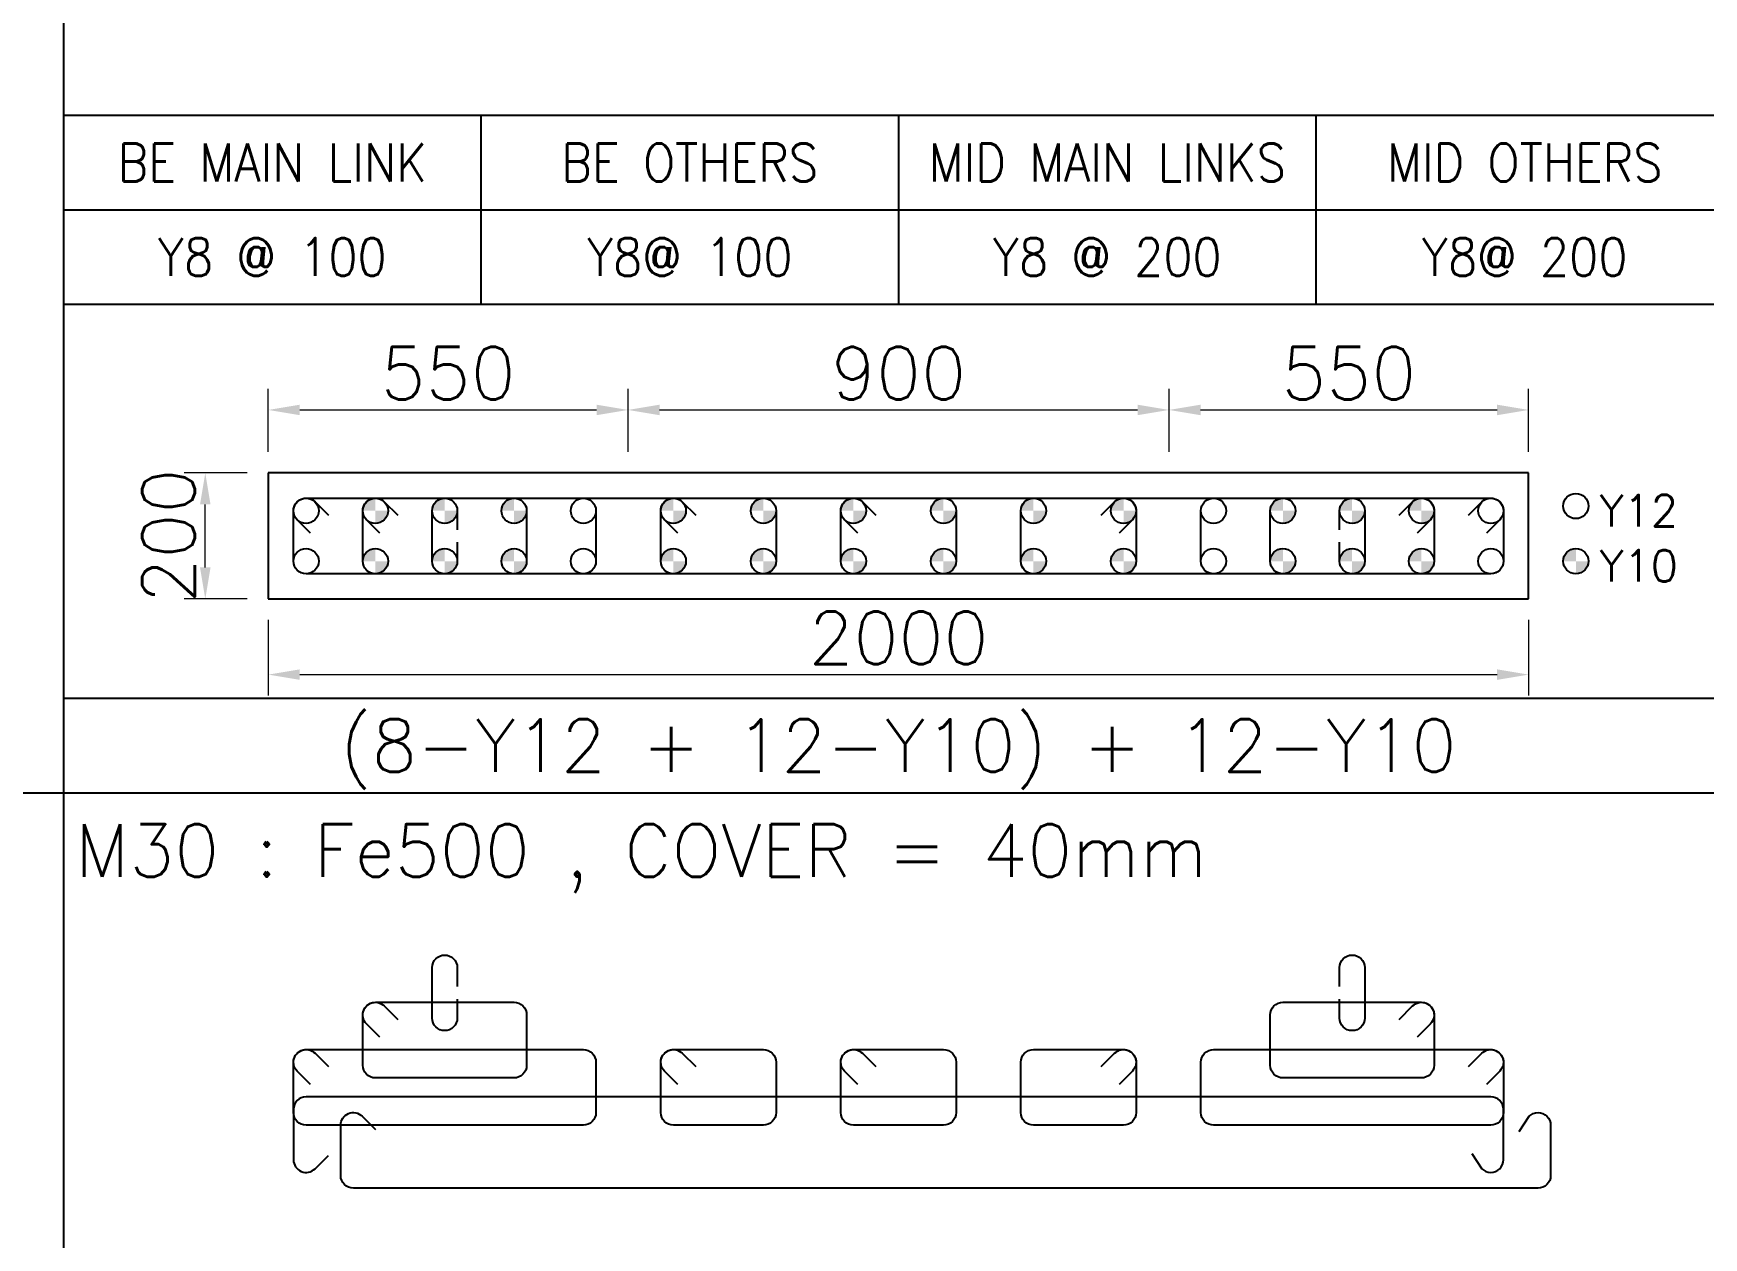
# Model space of a CAD drawing. Header units: millimetres. Extents: x -28339001 to -28288919, y 786803 to 887141.
# Drawn here: x -28332637 to -28324686, y 811108 to 816841 of the extents above; entities that cross this region are included whole.
import ezdxf
from ezdxf.enums import TextEntityAlignment as Align

# ---------------------------------------------------------------- set-up
doc = ezdxf.new("R2010")
doc.units = ezdxf.units.MM
doc.header["$LTSCALE"] = 1000
doc.header["$MEASUREMENT"] = 0
doc.header["$PDMODE"] = 34
doc.header["$PDSIZE"] = -8
doc.layers.get('0').update_dxf_attribs({"lineweight": 5})
for name, color, linetype in [('04 NORMAL TEXT.', 4, 'Continuous'), ('09 COL TEXT-SCH', 2, 'Continuous'), ('14 REINF', 6, 'Continuous'), ('22 TABLE FRAME', 5, 'Continuous'), ('23 STIRRUPS', 5, 'Continuous'), ('TEXT', 4, 'Continuous')]:
    doc.layers.add(name, color=color, linetype=linetype)
doc.layers.add('19 COLUMN', color=1, linetype='Continuous', lineweight=25)
doc.styles.add('ROMANS', font='simplex.shx')
doc.dimstyles.new('D 50', dxfattribs={"dimscale": 100, "dimtxt": 3, "dimasz": 1.5, "dimexe": 1, "dimexo": 1, "dimgap": 0.5, "dimtad": 1, "dimdec": 0, "dimdsep": 46, "dimtxsty": 'ROMANS', "dimcen": 2.5, "dimclrd": 5, "dimclre": 5, "dimclrt": 4, "dimadec": 0, "dimazin": 0, "dimtfac": 1, "dimtdec": 0, "dimtmove": 0, "dimatfit": 3, "dimfxl": 1, "dimlwd": 0, "dimlwe": 0, "dimarcsym": 0})

# ---------------------------------------------------------------- blocks, each defined once
blk = doc.blocks.new('*D24')
at = {"color": 5, "lineweight": 0, "transparency": 16777216}
for p, q in [((-28331518.5659, 814048.0245), (-28331518.5659, 813688.0245)), ((-28325518.5659, 814048.0245), (-28325518.5659, 813688.0245)), ((-28331368.5659, 813788.0245), (-28325668.5659, 813788.0245))]:
    blk.add_line(p, q, dxfattribs=at)
at = {"color": 5, "transparency": 16777216}
for points in [[(-28331368.5659, 813813.0245), (-28331368.5659, 813763.0245), (-28331518.5659, 813788.0245)], [(-28325668.5659, 813763.0245), (-28325668.5659, 813813.0245), (-28325518.5659, 813788.0245)]]:
    blk.add_solid(points, dxfattribs=at)
at = {"layer": 'Defpoints', "color": 0, "transparency": 16777216}
for p in [(-28331518.5659, 814148.0245), (-28325518.5659, 814148.0245), (-28325518.5659, 813788.0245)]:
    blk.add_point(p, dxfattribs=at)
at = {"color": 4, "transparency": 16777216, "insert": (-28328518.5659, 813963.0245), "char_height": 250, "attachment_point": 5, "style": 'ROMANS'}
blk.add_mtext('2000', dxfattribs=at)
blk = doc.blocks.new('*D67')
at = {"color": 5, "lineweight": 0, "transparency": 16777216}
for p, q in [((-28331618.5659, 814748.0245), (-28331918.5659, 814748.0245)), ((-28331818.5659, 814298.0245), (-28331818.5659, 814598.0245)), ((-28331618.5659, 814148.0245), (-28331918.5659, 814148.0245))]:
    blk.add_line(p, q, dxfattribs=at)
at = {"color": 5, "transparency": 16777216}
for points in [[(-28331793.5659, 814598.0245), (-28331843.5659, 814598.0245), (-28331818.5659, 814748.0245)], [(-28331843.5659, 814298.0245), (-28331793.5659, 814298.0245), (-28331818.5659, 814148.0245)]]:
    blk.add_solid(points, dxfattribs=at)
at = {"layer": 'Defpoints', "color": 0, "transparency": 16777216}
for p in [(-28331818.5659, 814748.0245), (-28331518.5659, 814748.0245), (-28331518.5659, 814148.0245)]:
    blk.add_point(p, dxfattribs=at)
at = {"color": 4, "transparency": 16777216, "insert": (-28331993.5659, 814448.0245), "char_height": 250, "attachment_point": 5, "rotation": 90, "style": 'ROMANS'}
blk.add_mtext('200', dxfattribs=at)
blk = doc.blocks.new('*D68')
at = {"color": 5, "lineweight": 0, "transparency": 16777216}
for p, q in [((-28331518.5659, 814848.0245), (-28331518.5659, 815148.0245)), ((-28329805.8677, 814848.0245), (-28329805.8677, 815148.0245)), ((-28331368.5659, 815048.0245), (-28329955.8677, 815048.0245))]:
    blk.add_line(p, q, dxfattribs=at)
at = {"color": 5, "transparency": 16777216}
for points in [[(-28331368.5659, 815073.0245), (-28331368.5659, 815023.0245), (-28331518.5659, 815048.0245)], [(-28329955.8677, 815023.0245), (-28329955.8677, 815073.0245), (-28329805.8677, 815048.0245)]]:
    blk.add_solid(points, dxfattribs=at)
at = {"layer": 'Defpoints', "color": 0, "transparency": 16777216}
for p in [(-28329805.8677, 815048.0245), (-28331518.5659, 814748.0245), (-28329805.8677, 814748.0245)]:
    blk.add_point(p, dxfattribs=at)
at = {"color": 4, "transparency": 16777216, "insert": (-28330662.2168, 815223.0245), "char_height": 250, "attachment_point": 5, "style": 'ROMANS'}
blk.add_mtext('550', dxfattribs=at)
blk = doc.blocks.new('*D69')
at = {"color": 5, "lineweight": 0, "transparency": 16777216}
for p, q in [((-28329805.8677, 814848.0245), (-28329805.8677, 815148.0245)), ((-28327230.0128, 814848.0245), (-28327230.0128, 815148.0245)), ((-28329655.8677, 815048.0245), (-28327380.0128, 815048.0245))]:
    blk.add_line(p, q, dxfattribs=at)
at = {"color": 5, "transparency": 16777216}
for points in [[(-28329655.8677, 815073.0245), (-28329655.8677, 815023.0245), (-28329805.8677, 815048.0245)], [(-28327380.0128, 815023.0245), (-28327380.0128, 815073.0245), (-28327230.0128, 815048.0245)]]:
    blk.add_solid(points, dxfattribs=at)
at = {"layer": 'Defpoints', "color": 0, "transparency": 16777216}
for p in [(-28327230.0128, 815048.0245), (-28329805.8677, 814748.0245), (-28327230.0128, 814748.0245)]:
    blk.add_point(p, dxfattribs=at)
at = {"color": 4, "transparency": 16777216, "insert": (-28328517.94025, 815223.0245), "char_height": 250, "attachment_point": 5, "style": 'ROMANS'}
blk.add_mtext('900', dxfattribs=at)
blk = doc.blocks.new('*D70')
at = {"color": 5, "lineweight": 0, "transparency": 16777216}
for p, q in [((-28327230.0128, 814848.0245), (-28327230.0128, 815148.0245)), ((-28325518.5659, 814848.0245), (-28325518.5659, 815148.0245)), ((-28327080.0128, 815048.0245), (-28325668.5659, 815048.0245))]:
    blk.add_line(p, q, dxfattribs=at)
at = {"color": 5, "transparency": 16777216}
for points in [[(-28327080.0128, 815073.0245), (-28327080.0128, 815023.0245), (-28327230.0128, 815048.0245)], [(-28325668.5659, 815023.0245), (-28325668.5659, 815073.0245), (-28325518.5659, 815048.0245)]]:
    blk.add_solid(points, dxfattribs=at)
at = {"layer": 'Defpoints', "color": 0, "transparency": 16777216}
for p in [(-28325518.5659, 815048.0245), (-28327230.0128, 814748.0245), (-28325518.5659, 814748.0245)]:
    blk.add_point(p, dxfattribs=at)
at = {"color": 4, "transparency": 16777216, "insert": (-28326374.28935, 815223.0245), "char_height": 250, "attachment_point": 5, "style": 'ROMANS'}
blk.add_mtext('550', dxfattribs=at)

msp = doc.modelspace()

# ---------------------------------------------------------------- hatches: boundary and pattern name
at = {"layer": '14 REINF'}
h = msp.add_hatch(color=6, dxfattribs=at)
edge = h.paths.add_edge_path(flags=0)
edge.add_line((-28331068.6, 814568), (-28331008.6, 814568))
edge.add_line((-28331008.6, 814568), (-28331008.6, 814628))
edge.add_arc((-28331008.6, 814568), 60, 90, 180)
edge = h.paths.add_edge_path(flags=0)
edge.add_line((-28330948.6, 814568), (-28331008.6, 814568))
edge.add_line((-28331008.6, 814568), (-28331008.6, 814508))
edge.add_arc((-28331008.6, 814568), 60, 270, 360)
h = msp.add_hatch(color=6, dxfattribs=at)
edge = h.paths.add_edge_path(flags=0)
edge.add_line((-28330738.6, 814568), (-28330678.6, 814568))
edge.add_line((-28330678.6, 814568), (-28330678.6, 814628))
edge.add_arc((-28330678.6, 814568), 60, 90, 180)
edge = h.paths.add_edge_path(flags=0)
edge.add_line((-28330618.6, 814568), (-28330678.6, 814568))
edge.add_line((-28330678.6, 814568), (-28330678.6, 814508))
edge.add_arc((-28330678.6, 814568), 60, 270, 360)
h = msp.add_hatch(color=6, dxfattribs=at)
edge = h.paths.add_edge_path(flags=0)
edge.add_line((-28330408.6, 814568), (-28330348.6, 814568))
edge.add_line((-28330348.6, 814568), (-28330348.6, 814628))
edge.add_arc((-28330348.6, 814568), 60, 90, 180)
edge = h.paths.add_edge_path(flags=0)
edge.add_line((-28330288.6, 814568), (-28330348.6, 814568))
edge.add_line((-28330348.6, 814568), (-28330348.6, 814508))
edge.add_arc((-28330348.6, 814568), 60, 270, 360)
h = msp.add_hatch(color=6, dxfattribs=at)
edge = h.paths.add_edge_path(flags=0)
edge.add_line((-28329650, 814568), (-28329590, 814568))
edge.add_line((-28329590, 814568), (-28329590, 814628))
edge.add_arc((-28329590, 814568), 60, 90, 180)
edge = h.paths.add_edge_path(flags=0)
edge.add_line((-28329530, 814568), (-28329590, 814568))
edge.add_line((-28329590, 814568), (-28329590, 814508))
edge.add_arc((-28329590, 814568), 60, 270, 360)
h = msp.add_hatch(color=6, dxfattribs=at)
edge = h.paths.add_edge_path(flags=0)
edge.add_line((-28329221.4, 814568), (-28329161.4, 814568))
edge.add_line((-28329161.4, 814568), (-28329161.4, 814628))
edge.add_arc((-28329161.4, 814568), 60, 90, 180)
edge = h.paths.add_edge_path(flags=0)
edge.add_line((-28329101.4, 814568), (-28329161.4, 814568))
edge.add_line((-28329161.4, 814568), (-28329161.4, 814508))
edge.add_arc((-28329161.4, 814568), 60, 270, 360)
h = msp.add_hatch(color=6, dxfattribs=at)
edge = h.paths.add_edge_path(flags=0)
edge.add_line((-28328792.9, 814568), (-28328732.9, 814568))
edge.add_line((-28328732.9, 814568), (-28328732.9, 814628))
edge.add_arc((-28328732.9, 814568), 60, 90, 180)
edge = h.paths.add_edge_path(flags=0)
edge.add_line((-28328672.9, 814568), (-28328732.9, 814568))
edge.add_line((-28328732.9, 814568), (-28328732.9, 814508))
edge.add_arc((-28328732.9, 814568), 60, 270, 360)
h = msp.add_hatch(color=6, dxfattribs=at)
edge = h.paths.add_edge_path(flags=0)
edge.add_line((-28328364.3, 814568), (-28328304.3, 814568))
edge.add_line((-28328304.3, 814568), (-28328304.3, 814628))
edge.add_arc((-28328304.3, 814568), 60, 90, 180)
edge = h.paths.add_edge_path(flags=0)
edge.add_line((-28328244.3, 814568), (-28328304.3, 814568))
edge.add_line((-28328304.3, 814568), (-28328304.3, 814508))
edge.add_arc((-28328304.3, 814568), 60, 270, 360)
h = msp.add_hatch(color=6, dxfattribs=at)
edge = h.paths.add_edge_path(flags=0)
edge.add_line((-28327935.7, 814568), (-28327875.7, 814568))
edge.add_line((-28327875.7, 814568), (-28327875.7, 814628))
edge.add_arc((-28327875.7, 814568), 60, 90, 180)
edge = h.paths.add_edge_path(flags=0)
edge.add_line((-28327815.7, 814568), (-28327875.7, 814568))
edge.add_line((-28327875.7, 814568), (-28327875.7, 814508))
edge.add_arc((-28327875.7, 814568), 60, 270, 360)
h = msp.add_hatch(color=6, dxfattribs=at)
edge = h.paths.add_edge_path(flags=0)
edge.add_line((-28327507.1, 814568), (-28327447.1, 814568))
edge.add_line((-28327447.1, 814568), (-28327447.1, 814628))
edge.add_arc((-28327447.1, 814568), 60, 90, 180)
edge = h.paths.add_edge_path(flags=0)
edge.add_line((-28327387.1, 814568), (-28327447.1, 814568))
edge.add_line((-28327447.1, 814568), (-28327447.1, 814508))
edge.add_arc((-28327447.1, 814568), 60, 270, 360)
h = msp.add_hatch(color=6, dxfattribs=at)
edge = h.paths.add_edge_path(flags=0)
edge.add_line((-28326748.6, 814568), (-28326688.6, 814568))
edge.add_line((-28326688.6, 814568), (-28326688.6, 814628))
edge.add_arc((-28326688.6, 814568), 60, 90, 180)
edge = h.paths.add_edge_path(flags=0)
edge.add_line((-28326628.6, 814568), (-28326688.6, 814568))
edge.add_line((-28326688.6, 814568), (-28326688.6, 814508))
edge.add_arc((-28326688.6, 814568), 60, 270, 360)
h = msp.add_hatch(color=6, dxfattribs=at)
edge = h.paths.add_edge_path(flags=0)
edge.add_line((-28326418.6, 814568), (-28326358.6, 814568))
edge.add_line((-28326358.6, 814568), (-28326358.6, 814628))
edge.add_arc((-28326358.6, 814568), 60, 90, 180)
edge = h.paths.add_edge_path(flags=0)
edge.add_line((-28326298.6, 814568), (-28326358.6, 814568))
edge.add_line((-28326358.6, 814568), (-28326358.6, 814508))
edge.add_arc((-28326358.6, 814568), 60, 270, 360)
h = msp.add_hatch(color=6, dxfattribs=at)
edge = h.paths.add_edge_path(flags=0)
edge.add_line((-28326088.6, 814568), (-28326028.6, 814568))
edge.add_line((-28326028.6, 814568), (-28326028.6, 814628))
edge.add_arc((-28326028.6, 814568), 60, 90, 180)
edge = h.paths.add_edge_path(flags=0)
edge.add_line((-28325968.6, 814568), (-28326028.6, 814568))
edge.add_line((-28326028.6, 814568), (-28326028.6, 814508))
edge.add_arc((-28326028.6, 814568), 60, 270, 360)
h = msp.add_hatch(color=6, dxfattribs=at)
edge = h.paths.add_edge_path(flags=0)
edge.add_line((-28331068.6, 814328), (-28331008.6, 814328))
edge.add_line((-28331008.6, 814328), (-28331008.6, 814388))
edge.add_arc((-28331008.6, 814328), 60, 90, 180)
edge = h.paths.add_edge_path(flags=0)
edge.add_line((-28330948.6, 814328), (-28331008.6, 814328))
edge.add_line((-28331008.6, 814328), (-28331008.6, 814268))
edge.add_arc((-28331008.6, 814328), 60, 270, 360)
h = msp.add_hatch(color=6, dxfattribs=at)
edge = h.paths.add_edge_path(flags=0)
edge.add_line((-28330738.6, 814328), (-28330678.6, 814328))
edge.add_line((-28330678.6, 814328), (-28330678.6, 814388))
edge.add_arc((-28330678.6, 814328), 60, 90, 180)
edge = h.paths.add_edge_path(flags=0)
edge.add_line((-28330618.6, 814328), (-28330678.6, 814328))
edge.add_line((-28330678.6, 814328), (-28330678.6, 814268))
edge.add_arc((-28330678.6, 814328), 60, 270, 360)
h = msp.add_hatch(color=6, dxfattribs=at)
edge = h.paths.add_edge_path(flags=0)
edge.add_line((-28330408.6, 814328), (-28330348.6, 814328))
edge.add_line((-28330348.6, 814328), (-28330348.6, 814388))
edge.add_arc((-28330348.6, 814328), 60, 90, 180)
edge = h.paths.add_edge_path(flags=0)
edge.add_line((-28330288.6, 814328), (-28330348.6, 814328))
edge.add_line((-28330348.6, 814328), (-28330348.6, 814268))
edge.add_arc((-28330348.6, 814328), 60, 270, 360)
h = msp.add_hatch(color=6, dxfattribs=at)
edge = h.paths.add_edge_path(flags=0)
edge.add_line((-28329650, 814328), (-28329590, 814328))
edge.add_line((-28329590, 814328), (-28329590, 814388))
edge.add_arc((-28329590, 814328), 60, 90, 180)
edge = h.paths.add_edge_path(flags=0)
edge.add_line((-28329530, 814328), (-28329590, 814328))
edge.add_line((-28329590, 814328), (-28329590, 814268))
edge.add_arc((-28329590, 814328), 60, 270, 360)
h = msp.add_hatch(color=6, dxfattribs=at)
edge = h.paths.add_edge_path(flags=0)
edge.add_line((-28329221.4, 814328), (-28329161.4, 814328))
edge.add_line((-28329161.4, 814328), (-28329161.4, 814388))
edge.add_arc((-28329161.4, 814328), 60, 90, 180)
edge = h.paths.add_edge_path(flags=0)
edge.add_line((-28329101.4, 814328), (-28329161.4, 814328))
edge.add_line((-28329161.4, 814328), (-28329161.4, 814268))
edge.add_arc((-28329161.4, 814328), 60, 270, 360)
h = msp.add_hatch(color=6, dxfattribs=at)
edge = h.paths.add_edge_path(flags=0)
edge.add_line((-28328792.9, 814328), (-28328732.9, 814328))
edge.add_line((-28328732.9, 814328), (-28328732.9, 814388))
edge.add_arc((-28328732.9, 814328), 60, 90, 180)
edge = h.paths.add_edge_path(flags=0)
edge.add_line((-28328672.9, 814328), (-28328732.9, 814328))
edge.add_line((-28328732.9, 814328), (-28328732.9, 814268))
edge.add_arc((-28328732.9, 814328), 60, 270, 360)
h = msp.add_hatch(color=6, dxfattribs=at)
edge = h.paths.add_edge_path(flags=0)
edge.add_line((-28328364.3, 814328), (-28328304.3, 814328))
edge.add_line((-28328304.3, 814328), (-28328304.3, 814388))
edge.add_arc((-28328304.3, 814328), 60, 90, 180)
edge = h.paths.add_edge_path(flags=0)
edge.add_line((-28328244.3, 814328), (-28328304.3, 814328))
edge.add_line((-28328304.3, 814328), (-28328304.3, 814268))
edge.add_arc((-28328304.3, 814328), 60, 270, 360)
h = msp.add_hatch(color=6, dxfattribs=at)
edge = h.paths.add_edge_path(flags=0)
edge.add_line((-28327935.7, 814328), (-28327875.7, 814328))
edge.add_line((-28327875.7, 814328), (-28327875.7, 814388))
edge.add_arc((-28327875.7, 814328), 60, 90, 180)
edge = h.paths.add_edge_path(flags=0)
edge.add_line((-28327815.7, 814328), (-28327875.7, 814328))
edge.add_line((-28327875.7, 814328), (-28327875.7, 814268))
edge.add_arc((-28327875.7, 814328), 60, 270, 360)
h = msp.add_hatch(color=6, dxfattribs=at)
edge = h.paths.add_edge_path(flags=0)
edge.add_line((-28327507.1, 814328), (-28327447.1, 814328))
edge.add_line((-28327447.1, 814328), (-28327447.1, 814388))
edge.add_arc((-28327447.1, 814328), 60, 90, 180)
edge = h.paths.add_edge_path(flags=0)
edge.add_line((-28327387.1, 814328), (-28327447.1, 814328))
edge.add_line((-28327447.1, 814328), (-28327447.1, 814268))
edge.add_arc((-28327447.1, 814328), 60, 270, 360)
h = msp.add_hatch(color=6, dxfattribs=at)
edge = h.paths.add_edge_path(flags=0)
edge.add_line((-28326748.6, 814328), (-28326688.6, 814328))
edge.add_line((-28326688.6, 814328), (-28326688.6, 814388))
edge.add_arc((-28326688.6, 814328), 60, 90, 180)
edge = h.paths.add_edge_path(flags=0)
edge.add_line((-28326628.6, 814328), (-28326688.6, 814328))
edge.add_line((-28326688.6, 814328), (-28326688.6, 814268))
edge.add_arc((-28326688.6, 814328), 60, 270, 360)
h = msp.add_hatch(color=6, dxfattribs=at)
edge = h.paths.add_edge_path(flags=0)
edge.add_line((-28326418.6, 814328), (-28326358.6, 814328))
edge.add_line((-28326358.6, 814328), (-28326358.6, 814388))
edge.add_arc((-28326358.6, 814328), 60, 90, 180)
edge = h.paths.add_edge_path(flags=0)
edge.add_line((-28326298.6, 814328), (-28326358.6, 814328))
edge.add_line((-28326358.6, 814328), (-28326358.6, 814268))
edge.add_arc((-28326358.6, 814328), 60, 270, 360)
h = msp.add_hatch(color=6, dxfattribs=at)
edge = h.paths.add_edge_path(flags=0)
edge.add_line((-28326088.6, 814328), (-28326028.6, 814328))
edge.add_line((-28326028.6, 814328), (-28326028.6, 814388))
edge.add_arc((-28326028.6, 814328), 60, 90, 180)
edge = h.paths.add_edge_path(flags=0)
edge.add_line((-28325968.6, 814328), (-28326028.6, 814328))
edge.add_line((-28326028.6, 814328), (-28326028.6, 814268))
edge.add_arc((-28326028.6, 814328), 60, 270, 360)
h = msp.add_hatch(color=6, dxfattribs=at)
edge = h.paths.add_edge_path(flags=0)
edge.add_line((-28325353.6, 814328), (-28325293.6, 814328))
edge.add_line((-28325293.6, 814328), (-28325293.6, 814388))
edge.add_arc((-28325293.6, 814328), 60, 90, 180)
edge = h.paths.add_edge_path(flags=0)
edge.add_line((-28325233.6, 814328), (-28325293.6, 814328))
edge.add_line((-28325293.6, 814328), (-28325293.6, 814268))
edge.add_arc((-28325293.6, 814328), 60, 270, 360)

# ---------------------------------------------------------------- linework, layer by layer
at = {"layer": '14 REINF', "color": 6}
for centre in [(-28331338.6, 814568), (-28331008.6, 814568), (-28330678.6, 814568), (-28330348.6, 814568), (-28330018.6, 814568), (-28329590, 814568), (-28329161.4, 814568), (-28328732.9, 814568), (-28328304.3, 814568), (-28327875.7, 814568), (-28327447.1, 814568), (-28327018.6, 814568), (-28326688.6, 814568), (-28326358.6, 814568), (-28326028.6, 814568), (-28325698.6, 814568), (-28325293.6, 814590.5), (-28331338.6, 814328), (-28331008.6, 814328), (-28330678.6, 814328), (-28330348.6, 814328), (-28330018.6, 814328), (-28329590, 814328), (-28329161.4, 814328), (-28328732.9, 814328), (-28328304.3, 814328), (-28327875.7, 814328), (-28327447.1, 814328), (-28327018.6, 814328), (-28326688.6, 814328), (-28326358.6, 814328), (-28326028.6, 814328), (-28325698.6, 814328), (-28325293.6, 814328)]:
    msp.add_circle(centre, 60, dxfattribs=at)
at = {"layer": '19 COLUMN', "color": 4}
for points in [[(-28325518.6, 814748), (-28331518.6, 814748)], [(-28331518.6, 814748), (-28331518.6, 814148)], [(-28325518.6, 814148), (-28325518.6, 814748)], [(-28331518.6, 814148), (-28325518.6, 814148)]]:
    msp.add_lwpolyline(points, dxfattribs=at)
at = {"layer": '22 TABLE FRAME', "color": 5, "linetype": 'Continuous'}
for p, q in [((-28332493.6, 863850.8), (-28332493.6, 789225.8)), ((-28332493.6, 816450.8), (-28315603.6, 816450.8)), ((-28330506.1, 816450.8), (-28330506.1, 815550.8)), ((-28328518.6, 816450.8), (-28328518.6, 815550.8)), ((-28326531.1, 816450.8), (-28326531.1, 815550.8)), ((-28332493.6, 816000.8), (-28315603.6, 816000.8)), ((-28332493.6, 815550.8), (-28315603.6, 815550.8)), ((-28332493.6, 813675.8), (-28315603.6, 813675.8)), ((-28336993.6, 813225.8), (-28315603.6, 813225.8))]:
    msp.add_line(p, q, dxfattribs=at)
at = {"layer": '23 STIRRUPS', "color": 5}
for points in [[(-28331317.4, 814462), (-28331381, 814525.6, -0.668178), (-28331338.6, 814628), (-28325698.6, 814628, -0.414214), (-28325638.6, 814568), (-28325638.6, 814328, -0.414214), (-28325698.6, 814268), (-28331338.6, 814268, -0.414214), (-28331398.6, 814328), (-28331398.6, 814568, -0.668179), (-28331296.1, 814610.5), (-28331232.5, 814546.8)], [(-28331317.4, 814462), (-28331381, 814525.6, -0.668178), (-28331338.6, 814628), (-28330018.6, 814628, -0.414214), (-28329958.6, 814568), (-28329958.6, 814328, -0.414214), (-28330018.6, 814268), (-28331338.6, 814268, -0.414214), (-28331398.6, 814328), (-28331398.6, 814568, -0.668179), (-28331296.1, 814610.5), (-28331232.5, 814546.8)], [(-28330987.4, 814462), (-28331051, 814525.6, -0.668178), (-28331008.6, 814628), (-28330348.6, 814628, -0.414214), (-28330288.6, 814568), (-28330288.6, 814328, -0.414214), (-28330348.6, 814268), (-28331008.6, 814268, -0.414214), (-28331068.6, 814328), (-28331068.6, 814568, -0.668179), (-28330966.1, 814610.5), (-28330902.5, 814546.8)], [(-28330618.6, 814418), (-28330618.6, 814328, -1), (-28330738.6, 814328), (-28330738.6, 814568, -1), (-28330618.6, 814568), (-28330618.6, 814478)], [(-28329568.8, 814462), (-28329632.4, 814525.6, -0.668314), (-28329590, 814628), (-28329161.4, 814628, -0.41436), (-28329101.4, 814568), (-28329101.4, 814328, -0.41436), (-28329161.4, 814268), (-28329590, 814268, -0.414323), (-28329650, 814328), (-28329650, 814568, -0.668179), (-28329547.6, 814610.5), (-28329483.9, 814546.8)], [(-28328711.6, 814462), (-28328775.3, 814525.6, -0.668133), (-28328732.8, 814628), (-28328304.3, 814628, -0.414177), (-28328244.3, 814568), (-28328244.3, 814328, -0.414177), (-28328304.3, 814268), (-28328732.8, 814268, -0.414177), (-28328792.8, 814328), (-28328792.8, 814568, -0.668179), (-28328690.4, 814610.5), (-28328626.8, 814546.8)], [(-28327553.2, 814546.8), (-28327489.5, 814610.5, -0.668179), (-28327387.1, 814568), (-28327387.1, 814328, -0.414323), (-28327447.1, 814268), (-28327875.7, 814268, -0.41436), (-28327935.7, 814328), (-28327935.7, 814568, -0.41436), (-28327875.7, 814628), (-28327447.1, 814628, -0.668314), (-28327404.7, 814525.6), (-28327468.3, 814462)], [(-28325804.6, 814546.8), (-28325741, 814610.5, -0.668179), (-28325638.6, 814568), (-28325638.6, 814328, -0.414214), (-28325698.6, 814268), (-28327018.6, 814268, -0.414214), (-28327078.6, 814328), (-28327078.6, 814568, -0.414214), (-28327018.6, 814628), (-28325698.6, 814628, -0.668178), (-28325656.1, 814525.6), (-28325719.8, 814462)], [(-28326134.6, 814546.8), (-28326071, 814610.5, -0.668179), (-28325968.6, 814568), (-28325968.6, 814328, -0.414214), (-28326028.6, 814268), (-28326688.6, 814268, -0.414214), (-28326748.6, 814328), (-28326748.6, 814568, -0.414214), (-28326688.6, 814628), (-28326028.6, 814628, -0.668178), (-28325986.1, 814525.6), (-28326049.8, 814462)], [(-28326418.6, 814478), (-28326418.6, 814568, -1), (-28326298.6, 814568), (-28326298.6, 814328, -1), (-28326418.6, 814328), (-28326418.6, 814418)], [(-28330618.6, 812243), (-28330618.6, 812153, -1), (-28330738.6, 812153), (-28330738.6, 812393, -1), (-28330618.6, 812393), (-28330618.6, 812303)], [(-28326418.6, 812303), (-28326418.6, 812393, -1), (-28326298.6, 812393), (-28326298.6, 812153, -1), (-28326418.6, 812153), (-28326418.6, 812243)], [(-28330987.4, 812062), (-28331051, 812125.6, -0.668178), (-28331008.6, 812228), (-28330348.6, 812228, -0.414214), (-28330288.6, 812168), (-28330288.6, 811928, -0.414214), (-28330348.6, 811868), (-28331008.6, 811868, -0.414214), (-28331068.6, 811928), (-28331068.6, 812168, -0.668179), (-28330966.1, 812210.5), (-28330902.5, 812146.8)], [(-28326134.6, 812146.8), (-28326071, 812210.5, -0.668179), (-28325968.6, 812168), (-28325968.6, 811928, -0.414214), (-28326028.6, 811868), (-28326688.6, 811868, -0.414214), (-28326748.6, 811928), (-28326748.6, 812168, -0.414214), (-28326688.6, 812228), (-28326028.6, 812228, -0.668178), (-28325986.1, 812125.6), (-28326049.8, 812062)], [(-28331317.4, 811837), (-28331381, 811900.6, -0.668178), (-28331338.6, 812003), (-28330018.6, 812003, -0.414214), (-28329958.6, 811943), (-28329958.6, 811703, -0.414214), (-28330018.6, 811643), (-28331338.6, 811643, -0.414214), (-28331398.6, 811703), (-28331398.6, 811943, -0.668179), (-28331296.1, 811985.5), (-28331232.5, 811921.8)], [(-28329568.8, 811837), (-28329632.4, 811900.6, -0.668314), (-28329590, 812003), (-28329161.4, 812003, -0.41436), (-28329101.4, 811943), (-28329101.4, 811703, -0.41436), (-28329161.4, 811643), (-28329590, 811643, -0.414323), (-28329650, 811703), (-28329650, 811943, -0.668179), (-28329547.6, 811985.5), (-28329483.9, 811921.8)], [(-28328711.6, 811837), (-28328775.3, 811900.6, -0.668133), (-28328732.8, 812003), (-28328304.3, 812003, -0.414177), (-28328244.3, 811943), (-28328244.3, 811703, -0.414177), (-28328304.3, 811643), (-28328732.8, 811643, -0.414177), (-28328792.8, 811703), (-28328792.8, 811943, -0.668179), (-28328690.4, 811985.5), (-28328626.8, 811921.8)], [(-28327553.2, 811921.8), (-28327489.5, 811985.5, -0.668179), (-28327387.1, 811943), (-28327387.1, 811703, -0.414323), (-28327447.1, 811643), (-28327875.7, 811643, -0.41436), (-28327935.7, 811703), (-28327935.7, 811943, -0.41436), (-28327875.7, 812003), (-28327447.1, 812003, -0.668314), (-28327404.7, 811900.6), (-28327468.3, 811837)], [(-28325804.6, 811921.8), (-28325741, 811985.5, -0.668179), (-28325638.6, 811943), (-28325638.6, 811703, -0.414214), (-28325698.6, 811643), (-28327018.6, 811643, -0.414214), (-28327078.6, 811703), (-28327078.6, 811943, -0.414214), (-28327018.6, 812003), (-28325698.6, 812003, -0.668178), (-28325656.1, 811900.6), (-28325719.8, 811837)], [(-28325788.6, 811508), (-28325741, 811435.6, 0.198912), (-28325698.6, 811418, 0.414214), (-28325638.6, 811478), (-28325638.6, 811718, 0.414214), (-28325698.6, 811778), (-28331338.6, 811778, 0.414214), (-28331398.6, 811718), (-28331398.6, 811478, 0.668179), (-28331296.1, 811435.6), (-28331232.5, 811499.2)], [(-28325563.6, 811613), (-28325516, 811685.5, -0.198912), (-28325473.6, 811703, -0.414214), (-28325413.6, 811643), (-28325413.6, 811403, -0.414214), (-28325473.6, 811343), (-28331113.6, 811343, -0.414214), (-28331173.6, 811403), (-28331173.6, 811643, -0.668179), (-28331071.1, 811685.5), (-28331007.5, 811621.8)]]:
    msp.add_lwpolyline(points, format="xyb", dxfattribs=at)

# ---------------------------------------------------------------- texts
at = {"layer": '04 NORMAL TEXT.', "color": 4, "style": 'ROMANS', "width": 0.9}
for s, p in [('BE MAIN LINK', (-28331499.8, 816225.8)), ('BE OTHERS', (-28329512.3, 816225.8)), ('MID MAIN LINKS', (-28327524.8, 816225.8)), ('MID OTHERS', (-28325537.3, 816225.8)), ('Y8 @ 100', (-28331499.8, 815775.8)), ('Y8@ 100', (-28329512.3, 815775.8)), ('Y8 @ 200', (-28327524.8, 815775.8)), ('Y8@ 200', (-28325537.3, 815775.8))]:
    msp.add_text(s, height=180, dxfattribs=at).set_placement(p, align=Align.MIDDLE_CENTER)
at = {"layer": '09 COL TEXT-SCH', "color": 3, "linetype": 'Continuous', "style": 'ROMANS'}
msp.add_text('(8-Y12 + 12-Y10) + 12-Y10', height=250, dxfattribs=at).set_placement((-28328518.6, 813450.8), align=Align.MIDDLE_CENTER)
at = {"layer": 'TEXT', "style": 'ROMANS'}
for s, p in [('Y12', (-28325181.1, 814568.3)), ('Y10', (-28325181.1, 814305.8))]:
    msp.add_text(s, height=150, dxfattribs=at).set_placement(p, align=Align.MIDDLE_LEFT)
msp.add_text('M30 : Fe500 , COVER = 40mm', height=250, dxfattribs=at).set_placement((-28332437.3, 812825.8))

# ---------------------------------------------------------------- dimensions: what is measured, and where the dimension line sits
for p1, p2, distance, text, override, picture, middle in [((-28331518.6, 814748), (-28329805.9, 814748), 300, '550', {"dimtxt": 2.5, "dimtxsty": 'ROMANS'}, '*D68', (-28330662.2, 815223)), ((-28329805.9, 814748), (-28327230, 814748), 300, '900', {"dimtxt": 2.5, "dimtxsty": 'ROMANS'}, '*D69', (-28328517.9, 815223)), ((-28327230, 814748), (-28325518.6, 814748), 300, '550', {"dimtxt": 2.5, "dimtxsty": 'ROMANS'}, '*D70', (-28326374.3, 815223)), ((-28331518.6, 814148), (-28325518.6, 814148), -360, '2000', {"dimtxt": 2.5}, '*D24', (-28328518.6, 813963))]:
    dim = msp.add_aligned_dim(p1=p1, p2=p2, distance=distance, text=text, dimstyle='D 50', override=override)
    dim.commit()
    dim.dimension.update_dxf_attribs({"geometry": picture, "text_midpoint": middle})
dim = msp.add_linear_dim(base=(-28331818.6, 814748), p1=(-28331518.6, 814148), p2=(-28331518.6, 814748), angle=90, text='200', dimstyle='D 50', override={"dimtxt": 2.5})
dim.commit()
dim.dimension.update_dxf_attribs({"geometry": '*D67', "text_midpoint": (-28331818.6, 814448), "dimtype": 161})

doc.saveas('drawing.dxf')
